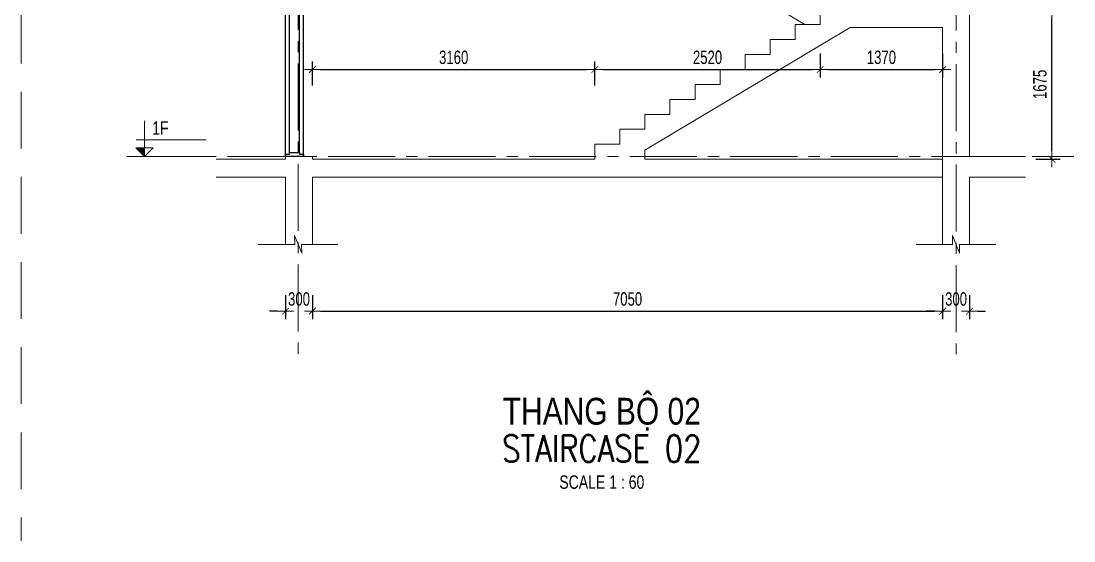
# Model space of a CAD drawing. Header units: millimetres. Extents: x -179076 to 152218, y -28646 to 38481.
# Drawn here: x 24926 to 36704, y -28646 to -22829 of the extents above; entities that cross this region are included whole.
import ezdxf
from ezdxf.enums import TextEntityAlignment as Align

# ---------------------------------------------------------------- set-up
doc = ezdxf.new("R2010")
doc.units = ezdxf.units.MM
doc.linetypes.add('CENTER2', pattern=[1.125, 0.75, -0.125, 0.125, -0.125])
doc.linetypes.add('HIDDEN2', pattern=[4.7625, 3.175, -1.5875])
doc.layers.get('Defpoints').update_dxf_attribs({"color": 151, "lineweight": 9})
doc.layers.add('A-DOOR', color=4, linetype='Continuous')
doc.layers.add('DOOR', color=4, linetype='Continuous')
for name, color, linetype, lineweight in [('NDC_S_ANNO', 7, 'Continuous', 20), ('NDC_S_AXIS', 5, 'CENTER2', 13), ('NDC_S_CONTINUOUS', 3, 'Continuous', 20), ('NDC_S_DIM', 1, 'Continuous', 15), ('NDC_S_ENG TITLE', 3, 'Continuous', 20), ('NDC_S_HIDDEN', 8, 'HIDDEN2', 13), ('NDC_S_SLAB', 2, 'Continuous', 20), ('NDC_S_SYMBOL', 1, 'Continuous', 15), ('NDC_S_TEXT SYMBOL', 7, 'Continuous', 20), ('NDC_S_VN TEXT', 7, 'Continuous', 20), ('NDC_S_VN TITLE', 6, 'Continuous', 35)]:
    doc.layers.add(name, color=color, linetype=linetype, lineweight=lineweight)
doc.styles.add('NDC_ANNO', font='', dxfattribs={"width": 0.8})
doc.styles.add('NDC_DIM', font='', dxfattribs={"width": 0.75})
doc.styles.add('NDC_EN TXT', font='romans.shx', dxfattribs={"width": 0.8})
doc.styles.add('NDC_VIE TXT', font='arial.ttf', dxfattribs={"width": 0.8})
doc.styles.get('NDC_ANNO').set_extended_font_data('Dotum')
doc.styles.get('NDC_DIM').set_extended_font_data('Dotum')
doc.dimstyles.new('NDC_dim_60', dxfattribs={"dimscale": 60, "dimtxt": 2.5, "dimasz": 1.5, "dimexe": 1.5, "dimexo": 2.5, "dimgap": 1, "dimtad": 1, "dimdec": 0, "dimzin": 0, "dimdsep": 46, "dimtxsty": 'NDC_DIM', "dimblk": 'DIMMARK', "dimcen": 0.09, "dimdle": 1.2, "dimclrd": 1, "dimclre": 1, "dimclrt": 3, "dimadec": 0, "dimazin": 0, "dimtfac": 1, "dimtdec": 0, "dimtix": 1, "dimtofl": 0, "dimtmove": 0, "dimatfit": 3, "dimfxl": 3, "dimfxlon": 1, "dimtolj": 1, "dimtzin": 0, "dimarcsym": 0})

# ---------------------------------------------------------------- blocks, each defined once
blk = doc.blocks.new('X-SECTION-2$0$X-SEC-DOO2')
at = {"layer": 'A-DOOR'}
for p, q in [((41976, 101972), (41976, 104172)), ((42021, 102017), (42021, 104127)), ((42131, 102017), (42131, 104127)), ((42176, 101972), (42176, 104172))]:
    blk.add_line(p, q, dxfattribs=at)
for points in [[(41976, 104172), (41976, 104147), (42021, 104147), (42021, 104127), (42131, 104127), (42131, 104147), (42176, 104147), (42176, 104172)], [(41976, 101972), (41976, 101997), (42021, 101997), (42021, 102017), (42131, 102017), (42131, 101997), (42176, 101997), (42176, 101972)]]:
    blk.add_lwpolyline(points, close=True, dxfattribs=at)
at = {"layer": 'Defpoints'}
blk.add_line((41976, 104192), (42176, 104192), dxfattribs=at)
blk = doc.blocks.new('kata_block_CT')
at = {"layer": 'NDC_S_ANNO'}
blk.add_hatch(color=3, dxfattribs=at).paths.add_polyline_path([(0, 1.6), (-1.61, 1.6), (0, 0)])
at = {"layer": 'NDC_S_ANNO', "ltscale": 50}
h = blk.add_hatch(dxfattribs=at)
h.set_pattern_fill('ANSI31', color=256, scale=1.406, style=0)
h.paths.add_polyline_path([(0, 1.6), (0, 0), (1.61, 1.6)])
for p, q in [((-1.59, 3.14), (11.47, 3.14)), ((11.56, 0), (-1.64, 0))]:
    blk.add_line(p, q, dxfattribs=at)
for points in [[(0, 6.69), (0, 0)], [(0, 0), (-1.61, 1.6), (0, 1.6)], [(0, 0), (1.61, 1.6), (0, 1.6)]]:
    blk.add_lwpolyline(points, dxfattribs=at)
at = {"layer": 'NDC_S_ANNO', "color": 8, "ltscale": 50}
blk.add_lwpolyline([(0, 0), (-1.61, 1.6), (0, 1.6)], dxfattribs=at)
at = {"layer": 'NDC_S_TEXT SYMBOL', "color": 3, "style": 'NDC_ANNO', "width": 0.8}
blk.add_attdef('CT', (1.41, 4.07), '', height=2.5, dxfattribs=at)
blk = doc.blocks.new('DIMMARK')
at = {"layer": 'NDC_S_DIM', "color": 1}
blk.add_line((-1.5, 0), (1, 0), dxfattribs=at)
at = {"layer": 'NDC_S_DIM', "color": 2, "const_width": 0.1}
blk.add_lwpolyline([(-0.42, -0.42), (0.42, 0.42)], dxfattribs=at)
blk = doc.blocks.new('*D776')
at = {"layer": 'Defpoints', "color": 0, "transparency": 16777216}
for p in [(31345, -23371), (28185, -24376), (31345, -24376)]:
    blk.add_point(p, dxfattribs=at)
at = {"layer": 'NDC_S_DIM', "color": 1, "lineweight": -2, "transparency": 16777216}
for p, q in [((28185, -23551), (28185, -23281)), ((31345, -23551), (31345, -23281)), ((28275, -23371), (31255, -23371))]:
    blk.add_line(p, q, dxfattribs=at)
at = {"layer": 'NDC_S_DIM', "color": 1, "lineweight": -2, "transparency": 16777216, "xscale": 90, "yscale": 90, "zscale": 90, "rotation": 180}
blk.add_blockref('DIMMARK', (28185, -23371), dxfattribs=at)
at = {"layer": 'NDC_S_DIM', "color": 1, "lineweight": -2, "transparency": 16777216, "xscale": 90, "yscale": 90, "zscale": 90}
blk.add_blockref('DIMMARK', (31345, -23371), dxfattribs=at)
at = {"layer": 'NDC_S_DIM', "color": 3, "transparency": 16777216, "insert": (29765, -23236), "char_height": 150, "attachment_point": 5, "style": 'NDC_DIM'}
blk.add_mtext('\\A1;3160', dxfattribs=at)
blk = doc.blocks.new('*D777')
at = {"layer": 'Defpoints', "color": 0, "transparency": 16777216}
for p in [(33865, -22868), (33865, -23371), (31345, -24376)]:
    blk.add_point(p, dxfattribs=at)
at = {"layer": 'NDC_S_DIM', "color": 1, "lineweight": -2, "transparency": 16777216}
for p, q in [((33865, -23191), (33865, -23461)), ((31345, -23551), (31345, -23281)), ((31435, -23371), (33775, -23371))]:
    blk.add_line(p, q, dxfattribs=at)
at = {"layer": 'NDC_S_DIM', "color": 1, "lineweight": -2, "transparency": 16777216, "xscale": 90, "yscale": 90, "zscale": 90, "rotation": 180}
blk.add_blockref('DIMMARK', (31345, -23371), dxfattribs=at)
at = {"layer": 'NDC_S_DIM', "color": 1, "lineweight": -2, "transparency": 16777216, "xscale": 90, "yscale": 90, "zscale": 90}
blk.add_blockref('DIMMARK', (33865, -23371), dxfattribs=at)
at = {"layer": 'NDC_S_DIM', "color": 3, "transparency": 16777216, "insert": (32605, -23236), "char_height": 150, "attachment_point": 5, "style": 'NDC_DIM'}
blk.add_mtext('\\A1;2520', dxfattribs=at)
blk = doc.blocks.new('*D778')
at = {"layer": 'Defpoints', "color": 0, "transparency": 16777216}
for p in [(33865, -22868), (35235, -22901), (35235, -23371)]:
    blk.add_point(p, dxfattribs=at)
at = {"layer": 'NDC_S_DIM', "color": 1, "lineweight": -2, "transparency": 16777216}
for p, q in [((33865, -23191), (33865, -23461)), ((35235, -23191), (35235, -23461)), ((33955, -23371), (35145, -23371))]:
    blk.add_line(p, q, dxfattribs=at)
at = {"layer": 'NDC_S_DIM', "color": 1, "lineweight": -2, "transparency": 16777216, "xscale": 90, "yscale": 90, "zscale": 90, "rotation": 180}
blk.add_blockref('DIMMARK', (33865, -23371), dxfattribs=at)
at = {"layer": 'NDC_S_DIM', "color": 1, "lineweight": -2, "transparency": 16777216, "xscale": 90, "yscale": 90, "zscale": 90}
blk.add_blockref('DIMMARK', (35235, -23371), dxfattribs=at)
at = {"layer": 'NDC_S_DIM', "color": 3, "transparency": 16777216, "insert": (34550, -23236), "char_height": 150, "attachment_point": 5, "style": 'NDC_DIM'}
blk.add_mtext('\\A1;1370', dxfattribs=at)
blk = doc.blocks.new('*D830')
at = {"layer": 'Defpoints', "color": 0, "transparency": 16777216}
for p in [(27885, -24576), (28185, -24576), (28185, -26075)]:
    blk.add_point(p, dxfattribs=at)
at = {"layer": 'NDC_S_DIM', "color": 1, "lineweight": -2, "transparency": 16777216}
for p, q in [((27885, -25895), (27885, -26165)), ((28185, -25895), (28185, -26165)), ((27795, -26075), (27705, -26075)), ((28275, -26075), (28365, -26075))]:
    blk.add_line(p, q, dxfattribs=at)
at = {"layer": 'NDC_S_DIM', "color": 1, "lineweight": -2, "transparency": 16777216, "xscale": 90, "yscale": 90, "zscale": 90}
blk.add_blockref('DIMMARK', (27885, -26075), dxfattribs=at)
at = {"layer": 'NDC_S_DIM', "color": 1, "lineweight": -2, "transparency": 16777216, "xscale": 90, "yscale": 90, "zscale": 90, "rotation": 180}
blk.add_blockref('DIMMARK', (28185, -26075), dxfattribs=at)
at = {"layer": 'NDC_S_DIM', "color": 3, "transparency": 16777216, "insert": (28035, -25940), "char_height": 150, "attachment_point": 5, "style": 'NDC_DIM'}
blk.add_mtext('\\A1;300', dxfattribs=at)
blk = doc.blocks.new('*D831')
at = {"layer": 'Defpoints', "color": 0, "transparency": 16777216}
for p in [(28185, -24576), (35235, -24576), (35235, -26075)]:
    blk.add_point(p, dxfattribs=at)
at = {"layer": 'NDC_S_DIM', "color": 1, "lineweight": -2, "transparency": 16777216}
for p, q in [((28185, -25895), (28185, -26165)), ((35235, -25895), (35235, -26165)), ((28275, -26075), (35145, -26075))]:
    blk.add_line(p, q, dxfattribs=at)
at = {"layer": 'NDC_S_DIM', "color": 1, "lineweight": -2, "transparency": 16777216, "xscale": 90, "yscale": 90, "zscale": 90, "rotation": 180}
blk.add_blockref('DIMMARK', (28185, -26075), dxfattribs=at)
at = {"layer": 'NDC_S_DIM', "color": 1, "lineweight": -2, "transparency": 16777216, "xscale": 90, "yscale": 90, "zscale": 90}
blk.add_blockref('DIMMARK', (35235, -26075), dxfattribs=at)
at = {"layer": 'NDC_S_DIM', "color": 3, "transparency": 16777216, "insert": (31710, -25940), "char_height": 150, "attachment_point": 5, "style": 'NDC_DIM'}
blk.add_mtext('\\A1;7050', dxfattribs=at)
blk = doc.blocks.new('*D832')
at = {"layer": 'Defpoints', "color": 0, "transparency": 16777216}
for p in [(35235, -24576), (35535, -24576), (35535, -26075)]:
    blk.add_point(p, dxfattribs=at)
at = {"layer": 'NDC_S_DIM', "color": 1, "lineweight": -2, "transparency": 16777216}
for p, q in [((35235, -25895), (35235, -26165)), ((35535, -25895), (35535, -26165)), ((35145, -26075), (35055, -26075)), ((35625, -26075), (35715, -26075))]:
    blk.add_line(p, q, dxfattribs=at)
at = {"layer": 'NDC_S_DIM', "color": 1, "lineweight": -2, "transparency": 16777216, "xscale": 90, "yscale": 90, "zscale": 90}
blk.add_blockref('DIMMARK', (35235, -26075), dxfattribs=at)
at = {"layer": 'NDC_S_DIM', "color": 1, "lineweight": -2, "transparency": 16777216, "xscale": 90, "yscale": 90, "zscale": 90, "rotation": 180}
blk.add_blockref('DIMMARK', (35535, -26075), dxfattribs=at)
at = {"layer": 'NDC_S_DIM', "color": 3, "transparency": 16777216, "insert": (35385, -25940), "char_height": 150, "attachment_point": 5, "style": 'NDC_DIM'}
blk.add_mtext('\\A1;300', dxfattribs=at)
blk = doc.blocks.new('Drawing name_symbol')
at = {"layer": 'NDC_S_ENG TITLE', "style": 'NDC_EN TXT', "width": 0.8}
blk.add_attdef('SECTDET1', text='', height=5, dxfattribs=at).set_placement((0, 1.01), align=Align.CENTER)
at = {"layer": 'NDC_S_TEXT SYMBOL', "lineweight": 25, "style": 'NDC_ANNO', "width": 0.8}
blk.add_attdef('SSCALE', text='', height=2.5, dxfattribs=at).set_placement((0, -4), align=Align.CENTER)
at = {"layer": 'NDC_S_VN TITLE', "style": 'NDC_VIE TXT', "width": 0.8}
blk.add_attdef('SECTDET2', text='', height=5, dxfattribs=at).set_placement((0, 7.97), align=Align.CENTER)
blk = doc.blocks.new('*D1199')
at = {"layer": 'Defpoints', "color": 0, "transparency": 16777216}
for p in [(33805, -22701), (36458, -22701), (35235, -24376)]:
    blk.add_point(p, dxfattribs=at)
at = {"layer": 'NDC_S_DIM', "color": 1, "lineweight": -2, "transparency": 16777216}
for p, q in [((36278, -22701), (36548, -22701)), ((36458, -24286), (36458, -22791)), ((36278, -24376), (36548, -24376))]:
    blk.add_line(p, q, dxfattribs=at)
at = {"layer": 'NDC_S_DIM', "color": 1, "lineweight": -2, "transparency": 16777216, "xscale": 90, "yscale": 90, "zscale": 90}
for p, rotation in [((36458, -22701), 90), ((36458, -24376), 270)]:
    blk.add_blockref('DIMMARK', p, dxfattribs=dict(at, rotation=rotation))
at = {"layer": 'NDC_S_DIM', "color": 3, "transparency": 16777216, "insert": (36323, -23538), "char_height": 150, "attachment_point": 5, "rotation": 90, "style": 'NDC_DIM'}
blk.add_mtext('\\A1;1675', dxfattribs=at)

msp = doc.modelspace()

# ---------------------------------------------------------------- linework, layer by layer
at = {"layer": 'NDC_S_AXIS', "ltscale": 1000}
for p, q in [((28024.7, 4822.3), (28024.7, -26653.5)), ((35384.6, 4814.4), (35384.6, -26653.5))]:
    msp.add_line(p, q, dxfattribs=at)
msp.add_lwpolyline([(26109.6, -24345.7), (36703.6, -24345.7)], dxfattribs=at)
at = {"layer": 'NDC_S_CONTINUOUS'}
msp.add_line((33695, -22868.2), (30949.4, -21225.7), dxfattribs=at)
at = {"layer": 'NDC_S_HIDDEN', "ltscale": 200}
msp.add_line((24925.6, 4953.6), (24925.6, -28646.4), dxfattribs=at)
at = {"layer": 'NDC_S_SLAB'}
for p, q in [((35534.6, -14575.7), (35534.6, -24345.7)), ((27884.6, -24375.7), (27884.6, -24345.7)), ((27884.6, -24345.7), (28184.6, -24345.7)), ((28184.6, -24345.7), (28184.6, -24375.7)), ((28184.6, -24375.7), (31344.6, -24375.7)), ((31904.6, -24375.7), (35234.6, -24375.7)), ((27109.6, -24575.7), (27884.6, -24575.7)), ((28184.6, -24575.7), (35234.6, -24575.7)), ((35534.6, -24575.7), (35534.6, -25328.3)), ((35534.6, -24575.7), (36160.1, -24575.7))]:
    msp.add_line(p, q, dxfattribs=at)
for points in [[(31344.6, -24375.7), (31344.6, -24208.2), (31624.6, -24208.2), (31624.6, -24040.7), (31904.6, -24040.7), (31904.6, -23873.2), (32184.6, -23873.2), (32184.6, -23705.7), (32464.6, -23705.7), (32464.6, -23538.2), (32744.6, -23538.2), (32744.6, -23370.7), (33024.6, -23370.7), (33024.6, -23203.2), (33304.6, -23203.2), (33304.6, -23035.7), (33584.6, -23035.7), (33584.6, -22868.2), (33864.6, -22868.2), (33864.6, -22700.7)], [(31904.6, -24375.7), (31904.6, -24273.8), (34199.9, -22900.7), (35234.6, -22900.7), (35234.6, -25328.3)], [(27109.6, -24375.7), (27884.6, -24375.7)], [(36160.1, -24345.7), (35534.6, -24345.7)], [(27884.6, -25328.3), (27884.6, -24575.7)], [(28184.6, -24575.7), (28184.6, -25328.3)]]:
    msp.add_lwpolyline(points, dxfattribs=at)
at = {"layer": 'NDC_S_SYMBOL'}
for points in [[(27577.2, -25328.3), (27986.9, -25328.3), (27984.7, -25228.3), (28064.7, -25428.3), (28062.5, -25328.3), (28468.8, -25328.3)], [(34937.2, -25328.3), (35346.8, -25328.3), (35344.6, -25228.3), (35424.6, -25428.3), (35422.4, -25328.3), (35828.7, -25328.3)]]:
    msp.add_lwpolyline(points, dxfattribs=at)

# ---------------------------------------------------------------- block references
at = {"layer": 'DOOR'}
msp.add_blockref('X-SECTION-2$0$X-SEC-DOO2', (-14091, -126317.6), dxfattribs=at)
at = {"layer": 'NDC_S_ANNO', "xscale": 60, "yscale": 60, "zscale": 60}
msp.add_blockref('Drawing name_symbol', (31422.2, -27823.3), dxfattribs=at).add_auto_attribs({'SECTDET1': 'STAIRCASE 02', 'SECTDET2': 'THANG BỘ 02', 'SSCALE': 'SCALE 1 : 60'})
at = {"layer": 'NDC_S_VN TEXT', "xscale": 60, "yscale": 60, "zscale": 60}
msp.add_blockref('kata_block_CT', (26308, -24345.7), dxfattribs=at).add_auto_attribs({'CT': '1F'})

# ---------------------------------------------------------------- dimensions: what is measured, and where the dimension line sits
at = {"layer": 'NDC_S_DIM'}
dim = msp.add_linear_dim(base=(36457.9, -22700.7), p1=(35234.6, -24375.7), p2=(33804.6, -22700.7), angle=90, dimstyle='NDC_dim_60', dxfattribs=at)
dim.commit()
dim.dimension.update_dxf_attribs({"geometry": '*D1199', "text_midpoint": (36322.8, -23538.2)})
for base, p1, p2, picture, middle in [((33864.6, -23370.7), (31344.6, -24375.7), (33864.6, -22868.2), '*D777', (32604.6, -23235.6)), ((35234.6, -23370.7), (33864.6, -22868.2), (35234.6, -22900.7), '*D778', (34549.6, -23235.6)), ((35234.6, -26075.2), (28184.6, -24575.7), (35234.6, -24575.7), '*D831', (31709.6, -25940.1)), ((35534.6, -26075.2), (35234.6, -24575.7), (35534.6, -24575.7), '*D832', (35384.6, -25940.1))]:
    dim = msp.add_linear_dim(base=base, p1=p1, p2=p2, dimstyle='NDC_dim_60', override={"dimtmove": 1}, dxfattribs=at)
    dim.commit()
    dim.dimension.update_dxf_attribs({"geometry": picture, "text_midpoint": middle})
for base, p1, p2, picture, middle in [((31344.6, -23370.7), (28184.6, -24375.7), (31344.6, -24375.7), '*D776', (29764.6, -23235.6)), ((28184.6, -26075.2), (27884.6, -24575.7), (28184.6, -24575.7), '*D830', (28034.6, -25940.1))]:
    dim = msp.add_linear_dim(base=base, p1=p1, p2=p2, dimstyle='NDC_dim_60', dxfattribs=at)
    dim.commit()
    dim.dimension.update_dxf_attribs({"geometry": picture, "text_midpoint": middle})

doc.saveas('drawing.dxf')
